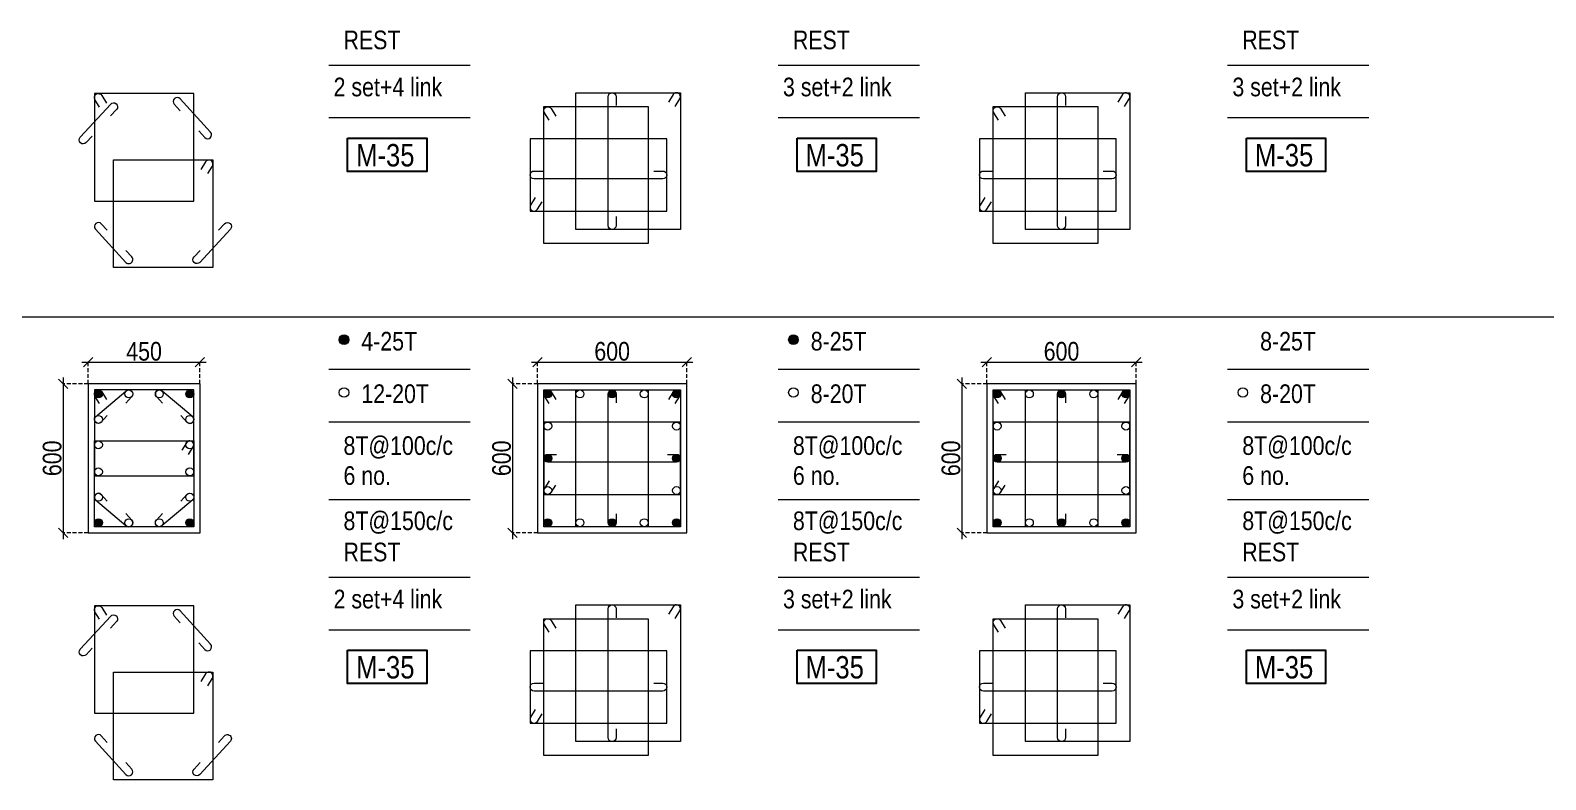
# Model space of a CAD drawing. Header units: millimetres. Extents: x 1112055 to 3390982, y -148532 to 766891.
# Drawn here: x 2127872 to 2152263, y -55411 to -43353 of the extents above; entities that cross this region are included whole.
import ezdxf
from ezdxf.enums import TextEntityAlignment as Align

# ---------------------------------------------------------------- set-up
doc = ezdxf.new("R2010")
doc.units = ezdxf.units.MM
doc.header["$PDMODE"] = 35
doc.header["$PDSIZE"] = -25
doc.linetypes.add('DASHED2', pattern=[0.375, 0.25, -0.125])
doc.linetypes.add('Hidden', pattern=[9.525, 6.35, -3.175])
for name, color, linetype, lineweight in [('B COL. SIZE DIM', 220, 'Continuous', 25), ('B COLSCH', 204, 'Continuous', 20), ('B COLUMN', 1, 'Hidden', 9), ('B STEEL', 34, 'Continuous', 15)]:
    doc.layers.add(name, color=color, linetype=linetype, lineweight=lineweight)
doc.layers.add('B TEXT', color=7, linetype='Continuous')
doc.styles.add('dim inside', font='romans.shx', dxfattribs={"width": 0.8, "height": 125})
doc.styles.add('SWINC', font='swissc.ttf')
doc.dimstyles.new('dim inside', dxfattribs={"dimtxt": 125, "dimasz": 100, "dimexe": 0, "dimexo": 0, "dimgap": 10, "dimtad": 0, "dimdec": 0, "dimzin": 0, "dimdsep": 46, "dimtxsty": 'dim inside', "dimblk": 'SMALL', "dimcen": 0.09, "dimadec": 0, "dimazin": 0, "dimtfac": 1, "dimtdec": 0, "dimtofl": 0, "dimtmove": 0, "dimatfit": 3, "dimfxl": 1, "dimtolj": 1, "dimtzin": 0, "dimarcsym": 2})

# ---------------------------------------------------------------- blocks, each defined once
blk = doc.blocks.new('_Oblique')
at = {"color": 0, "linetype": 'ByBlock', "lineweight": -2}
blk.add_line((-0.5, -0.5), (0.5, 0.5), dxfattribs=at)
blk = doc.blocks.new('*D4075')
at = {"layer": 'B COL. SIZE DIM', "color": 250, "lineweight": 9, "ltscale": 250, "transparency": 16777216}
blk.add_line((2128703, -48695), (2130703, -48695), dxfattribs=at)
at = {"layer": 'B COL. SIZE DIM', "color": 250, "linetype": 'DASHED2', "lineweight": 9, "ltscale": 250, "transparency": 16777216}
for p, q in [((2128803, -49040), (2128803, -48695)), ((2130603, -49040), (2130603, -48695))]:
    blk.add_line(p, q, dxfattribs=at)
at = {"layer": 'Defpoints', "color": 0, "transparency": 16777216}
for p in [(2130603, -48695), (2128803, -49040), (2130603, -49040)]:
    blk.add_point(p, dxfattribs=at)
at = {"layer": 'B COL. SIZE DIM', "color": 250, "lineweight": 9, "transparency": 16777216, "xscale": 150, "yscale": 150, "zscale": 150, "rotation": 180}
blk.add_blockref('_Oblique', (2128803, -48695), dxfattribs=at)
at = {"layer": 'B COL. SIZE DIM', "color": 250, "lineweight": 9, "transparency": 16777216, "xscale": 150, "yscale": 150, "zscale": 150}
blk.add_blockref('_Oblique', (2130603, -48695), dxfattribs=at)
at = {"layer": 'B COL. SIZE DIM', "color": 6, "transparency": 16777216, "insert": (2129703, -48520), "char_height": 300, "attachment_point": 5, "style": 'SWINC'}
blk.add_mtext('\\A1;450', dxfattribs=at)
blk = doc.blocks.new('*D4076')
at = {"layer": 'B COL. SIZE DIM', "color": 250, "lineweight": 9, "ltscale": 250, "transparency": 16777216}
blk.add_line((2128399, -48940), (2128399, -51540), dxfattribs=at)
at = {"layer": 'B COL. SIZE DIM', "color": 250, "linetype": 'DASHED2', "lineweight": 9, "ltscale": 250, "transparency": 16777216}
for p, q in [((2128803, -49040), (2128399, -49040)), ((2128803, -51440), (2128399, -51440))]:
    blk.add_line(p, q, dxfattribs=at)
at = {"layer": 'Defpoints', "color": 0, "transparency": 16777216}
for p in [(2128803, -49040), (2128399, -51440), (2128803, -51440)]:
    blk.add_point(p, dxfattribs=at)
at = {"layer": 'B COL. SIZE DIM', "color": 250, "lineweight": 9, "transparency": 16777216, "xscale": 150, "yscale": 150, "zscale": 150}
for p, rotation in [((2128399, -49040), 90), ((2128399, -51440), 270)]:
    blk.add_blockref('_Oblique', p, dxfattribs=dict(at, rotation=rotation))
at = {"layer": 'B COL. SIZE DIM', "color": 6, "transparency": 16777216, "insert": (2128224, -50240), "char_height": 300, "attachment_point": 5, "rotation": 90, "style": 'SWINC'}
blk.add_mtext('\\A1;600', dxfattribs=at)
blk = doc.blocks.new('*D4083')
at = {"layer": 'B COL. SIZE DIM', "color": 250, "lineweight": 9, "ltscale": 250, "transparency": 16777216}
blk.add_line((2135937, -48695), (2138537, -48695), dxfattribs=at)
at = {"layer": 'B COL. SIZE DIM', "color": 250, "linetype": 'DASHED2', "lineweight": 9, "ltscale": 250, "transparency": 16777216}
for p, q in [((2136037, -49040), (2136037, -48695)), ((2138437, -49040), (2138437, -48695))]:
    blk.add_line(p, q, dxfattribs=at)
at = {"layer": 'Defpoints', "color": 0, "transparency": 16777216}
for p in [(2138437, -48695), (2136037, -49040), (2138437, -49040)]:
    blk.add_point(p, dxfattribs=at)
at = {"layer": 'B COL. SIZE DIM', "color": 250, "lineweight": 9, "transparency": 16777216, "xscale": 150, "yscale": 150, "zscale": 150, "rotation": 180}
blk.add_blockref('_Oblique', (2136037, -48695), dxfattribs=at)
at = {"layer": 'B COL. SIZE DIM', "color": 250, "lineweight": 9, "transparency": 16777216, "xscale": 150, "yscale": 150, "zscale": 150}
blk.add_blockref('_Oblique', (2138437, -48695), dxfattribs=at)
at = {"layer": 'B COL. SIZE DIM', "color": 6, "transparency": 16777216, "insert": (2137237, -48520), "char_height": 300, "attachment_point": 5, "style": 'SWINC'}
blk.add_mtext('\\A1;600', dxfattribs=at)
blk = doc.blocks.new('*D4084')
at = {"layer": 'B COL. SIZE DIM', "color": 250, "lineweight": 9, "ltscale": 250, "transparency": 16777216}
blk.add_line((2135633, -48940), (2135633, -51540), dxfattribs=at)
at = {"layer": 'B COL. SIZE DIM', "color": 250, "linetype": 'DASHED2', "lineweight": 9, "ltscale": 250, "transparency": 16777216}
for p, q in [((2136037, -49040), (2135633, -49040)), ((2136037, -51440), (2135633, -51440))]:
    blk.add_line(p, q, dxfattribs=at)
at = {"layer": 'Defpoints', "color": 0, "transparency": 16777216}
for p in [(2136037, -49040), (2135633, -51440), (2136037, -51440)]:
    blk.add_point(p, dxfattribs=at)
at = {"layer": 'B COL. SIZE DIM', "color": 250, "lineweight": 9, "transparency": 16777216, "xscale": 150, "yscale": 150, "zscale": 150}
for p, rotation in [((2135633, -49040), 90), ((2135633, -51440), 270)]:
    blk.add_blockref('_Oblique', p, dxfattribs=dict(at, rotation=rotation))
at = {"layer": 'B COL. SIZE DIM', "color": 6, "transparency": 16777216, "insert": (2135458, -50240), "char_height": 300, "attachment_point": 5, "rotation": 90, "style": 'SWINC'}
blk.add_mtext('\\A1;600', dxfattribs=at)
blk = doc.blocks.new('*D4091')
at = {"layer": 'B COL. SIZE DIM', "color": 250, "lineweight": 9, "ltscale": 250, "transparency": 16777216}
blk.add_line((2143170, -48695), (2145770, -48695), dxfattribs=at)
at = {"layer": 'B COL. SIZE DIM', "color": 250, "linetype": 'DASHED2', "lineweight": 9, "ltscale": 250, "transparency": 16777216}
for p, q in [((2143270, -49040), (2143270, -48695)), ((2145670, -49040), (2145670, -48695))]:
    blk.add_line(p, q, dxfattribs=at)
at = {"layer": 'Defpoints', "color": 0, "transparency": 16777216}
for p in [(2145670, -48695), (2143270, -49040), (2145670, -49040)]:
    blk.add_point(p, dxfattribs=at)
at = {"layer": 'B COL. SIZE DIM', "color": 250, "lineweight": 9, "transparency": 16777216, "xscale": 150, "yscale": 150, "zscale": 150, "rotation": 180}
blk.add_blockref('_Oblique', (2143270, -48695), dxfattribs=at)
at = {"layer": 'B COL. SIZE DIM', "color": 250, "lineweight": 9, "transparency": 16777216, "xscale": 150, "yscale": 150, "zscale": 150}
blk.add_blockref('_Oblique', (2145670, -48695), dxfattribs=at)
at = {"layer": 'B COL. SIZE DIM', "color": 6, "transparency": 16777216, "insert": (2144470, -48520), "char_height": 300, "attachment_point": 5, "style": 'SWINC'}
blk.add_mtext('\\A1;600', dxfattribs=at)
blk = doc.blocks.new('*D4092')
at = {"layer": 'B COL. SIZE DIM', "color": 250, "lineweight": 9, "ltscale": 250, "transparency": 16777216}
blk.add_line((2142866, -48940), (2142866, -51540), dxfattribs=at)
at = {"layer": 'B COL. SIZE DIM', "color": 250, "linetype": 'DASHED2', "lineweight": 9, "ltscale": 250, "transparency": 16777216}
for p, q in [((2143270, -49040), (2142866, -49040)), ((2143270, -51440), (2142866, -51440))]:
    blk.add_line(p, q, dxfattribs=at)
at = {"layer": 'Defpoints', "color": 0, "transparency": 16777216}
for p in [(2143270, -49040), (2142866, -51440), (2143270, -51440)]:
    blk.add_point(p, dxfattribs=at)
at = {"layer": 'B COL. SIZE DIM', "color": 250, "lineweight": 9, "transparency": 16777216, "xscale": 150, "yscale": 150, "zscale": 150}
for p, rotation in [((2142866, -49040), 90), ((2142866, -51440), 270)]:
    blk.add_blockref('_Oblique', p, dxfattribs=dict(at, rotation=rotation))
at = {"layer": 'B COL. SIZE DIM', "color": 6, "transparency": 16777216, "insert": (2142691, -50240), "char_height": 300, "attachment_point": 5, "rotation": 90, "style": 'SWINC'}
blk.add_mtext('\\A1;600', dxfattribs=at)

msp = doc.modelspace()

# ---------------------------------------------------------------- hatches: boundary and pattern name
at = {"layer": 'B STEEL', "lineweight": 9, "ltscale": 0.5}
h = msp.add_hatch(color=34, dxfattribs=at)
edge = h.paths.add_edge_path()
edge.add_arc((2132921.5, -48331.1), 76.8, 0, 360)
h = msp.add_hatch(color=34, dxfattribs=at)
edge = h.paths.add_edge_path()
edge.add_arc((2140155.1, -48331.1), 76.8, 0, 360)
h = msp.add_hatch(color=34, dxfattribs=at)
edge = h.paths.add_edge_path()
edge.add_arc((2128967.2, -49204.2), 64, 0, 360)
h = msp.add_hatch(color=34, dxfattribs=at)
edge = h.paths.add_edge_path()
edge.add_arc((2130439.1, -49204.2), 64, 180, 540, ccw=False)
h = msp.add_hatch(color=34, dxfattribs=at)
edge = h.paths.add_edge_path()
edge.add_arc((2136200.7, -49204.2), 64, 0, 360)
h = msp.add_hatch(color=34, dxfattribs=at)
edge = h.paths.add_edge_path()
edge.add_arc((2137236.7, -49204.2), 64, 180, 540, ccw=False)
h = msp.add_hatch(color=34, dxfattribs=at)
edge = h.paths.add_edge_path()
edge.add_arc((2138272.7, -49204.2), 64, 180, 540, ccw=False)
h = msp.add_hatch(color=34, dxfattribs=at)
edge = h.paths.add_edge_path()
edge.add_arc((2143434.3, -49204.2), 64, 0, 360)
h = msp.add_hatch(color=34, dxfattribs=at)
edge = h.paths.add_edge_path()
edge.add_arc((2144470.2, -49204.2), 64, 180, 540, ccw=False)
h = msp.add_hatch(color=34, dxfattribs=at)
edge = h.paths.add_edge_path()
edge.add_arc((2145506.2, -49204.2), 64, 180, 540, ccw=False)
h = msp.add_hatch(color=34, dxfattribs=at)
edge = h.paths.add_edge_path()
edge.add_arc((2136200.7, -50240.2), 64, 180, 540, ccw=False)
h = msp.add_hatch(color=34, dxfattribs=at)
edge = h.paths.add_edge_path()
edge.add_arc((2138272.7, -50240.2), 64, 180, 540, ccw=False)
h = msp.add_hatch(color=34, dxfattribs=at)
edge = h.paths.add_edge_path()
edge.add_arc((2143434.3, -50240.2), 64, 180, 540, ccw=False)
h = msp.add_hatch(color=34, dxfattribs=at)
edge = h.paths.add_edge_path()
edge.add_arc((2145506.2, -50240.2), 64, 180, 540, ccw=False)
h = msp.add_hatch(color=34, dxfattribs=at)
edge = h.paths.add_edge_path()
edge.add_arc((2128967.2, -51276.2), 64, 0, 360, ccw=False)
h = msp.add_hatch(color=34, dxfattribs=at)
edge = h.paths.add_edge_path()
edge.add_arc((2130439.1, -51276.2), 64, -180, 180)
h = msp.add_hatch(color=34, dxfattribs=at)
edge = h.paths.add_edge_path()
edge.add_arc((2136200.7, -51276.2), 64, 0, 360, ccw=False)
h = msp.add_hatch(color=34, dxfattribs=at)
edge = h.paths.add_edge_path()
edge.add_arc((2137236.7, -51276.2), 64, 180, 540, ccw=False)
h = msp.add_hatch(color=34, dxfattribs=at)
edge = h.paths.add_edge_path()
edge.add_arc((2138272.7, -51276.2), 64, -180, 180)
h = msp.add_hatch(color=34, dxfattribs=at)
edge = h.paths.add_edge_path()
edge.add_arc((2143434.3, -51276.2), 64, 0, 360, ccw=False)
h = msp.add_hatch(color=34, dxfattribs=at)
edge = h.paths.add_edge_path()
edge.add_arc((2144470.2, -51276.2), 64, 180, 540, ccw=False)
h = msp.add_hatch(color=34, dxfattribs=at)
edge = h.paths.add_edge_path()
edge.add_arc((2145506.2, -51276.2), 64, -180, 180)

# ---------------------------------------------------------------- linework, layer by layer
at = {"layer": 'B COLSCH', "color": 250, "lineweight": 0}
for p, q in [((2132675.2, -43912.4), (2134949.6, -43912.4)), ((2139908.8, -43912.4), (2142183.2, -43912.4)), ((2147142.3, -43912.4), (2149416.7, -43912.4)), ((2132675.2, -44757.4), (2134949.6, -44757.4)), ((2139908.8, -44757.4), (2142183.2, -44757.4)), ((2147142.3, -44757.4), (2149416.7, -44757.4)), ((2079654.2, -47962.7), (2221752.2, -47962.7)), ((2132675.2, -48807.7), (2134949.6, -48807.7)), ((2139908.8, -48807.7), (2142183.2, -48807.7)), ((2147142.3, -48807.7), (2149416.7, -48807.7)), ((2132675.2, -49652.7), (2134949.6, -49652.7)), ((2139908.8, -49652.7), (2142183.2, -49652.7)), ((2147142.3, -49652.7), (2149416.7, -49652.7)), ((2132675.2, -50902.5), (2134949.6, -50902.5)), ((2139908.8, -50902.5), (2142183.2, -50902.5)), ((2147142.3, -50902.5), (2149416.7, -50902.5)), ((2132675.2, -52152.3), (2134949.6, -52152.3)), ((2139908.8, -52152.3), (2142183.2, -52152.3)), ((2147142.3, -52152.3), (2149416.7, -52152.3)), ((2132675.2, -52997.3), (2134949.6, -52997.3)), ((2139908.8, -52997.3), (2142183.2, -52997.3)), ((2147142.3, -52997.3), (2149416.7, -52997.3))]:
    msp.add_line(p, q, dxfattribs=at)
at = {"layer": 'B COLUMN', "color": 1, "linetype": 'ByBlock', "lineweight": 20}
for points in [[(2128803.2, -51440.2), (2130603.2, -51440.2), (2130603.2, -49040.2), (2128803.2, -49040.2)], [(2136036.7, -51440.2), (2138436.7, -51440.2), (2138436.7, -49040.2), (2136036.7, -49040.2)], [(2143270.2, -51440.2), (2145670.2, -51440.2), (2145670.2, -49040.2), (2143270.2, -49040.2)]]:
    msp.add_lwpolyline(points, close=True, dxfattribs=at)
at = {"layer": 'B STEEL', "color": 34, "lineweight": 9, "ltscale": 0.5}
for points in [[(2128903.2, -46102.4), (2130503.2, -46102.4), (2130503.2, -44371.2), (2128903.2, -44371.2)], [(2138336.7, -44358.1), (2138336.7, -46558.1), (2136654.7, -46558.1), (2136654.7, -44358.1)], [(2145570.2, -44358.1), (2145570.2, -46558.1), (2143888.2, -46558.1), (2143888.2, -44358.1)], [(2137818.7, -44581.2), (2137818.7, -46781.2), (2136136.7, -46781.2), (2136136.7, -44581.2)], [(2145052.3, -44581.2), (2145052.3, -46781.2), (2143370.2, -46781.2), (2143370.2, -44581.2)], [(2135915.4, -46263.2), (2138115.4, -46263.2), (2138115.4, -45099.2), (2135915.4, -45099.2)], [(2143149, -46263.2), (2145349, -46263.2), (2145349, -45099.2), (2143149, -45099.2)], [(2129211.7, -45440), (2130811.7, -45440), (2130811.7, -47171.2), (2129211.7, -47171.2)], [(2128903.2, -50521.4), (2130503.2, -50521.4), (2130503.2, -49140.2), (2128903.2, -49140.2)], [(2137818.7, -49140.2), (2137818.7, -51340.2), (2136136.7, -51340.2), (2136136.7, -49140.2)], [(2138336.7, -49140.2), (2138336.7, -51340.2), (2136654.7, -51340.2), (2136654.7, -49140.2)], [(2145052.3, -49140.2), (2145052.3, -51340.2), (2143370.2, -51340.2), (2143370.2, -49140.2)], [(2145570.2, -49140.2), (2145570.2, -51340.2), (2143888.2, -51340.2), (2143888.2, -49140.2)], [(2136136.7, -50822.2), (2138336.7, -50822.2), (2138336.7, -49658.2), (2136136.7, -49658.2)], [(2143370.2, -50822.2), (2145570.2, -50822.2), (2145570.2, -49658.2), (2143370.2, -49658.2)], [(2128903.2, -49959), (2130503.2, -49959), (2130503.2, -51340.2), (2128903.2, -51340.2)], [(2128903.2, -54342.3), (2130503.2, -54342.3), (2130503.2, -52611.1), (2128903.2, -52611.1)], [(2138336.7, -52598), (2138336.7, -54798), (2136654.7, -54798), (2136654.7, -52598)], [(2145570.2, -52598), (2145570.2, -54798), (2143888.2, -54798), (2143888.2, -52598)], [(2137818.7, -52821.1), (2137818.7, -55021.1), (2136136.7, -55021.1), (2136136.7, -52821.1)], [(2145052.3, -52821.1), (2145052.3, -55021.1), (2143370.2, -55021.1), (2143370.2, -52821.1)], [(2135915.4, -54503.1), (2138115.4, -54503.1), (2138115.4, -53339.1), (2135915.4, -53339.1)], [(2143149, -54503.1), (2145349, -54503.1), (2145349, -53339.1), (2143149, -53339.1)], [(2129211.7, -53679.8), (2130811.7, -53679.8), (2130811.7, -55411.1), (2129211.7, -55411.1)]]:
    msp.add_lwpolyline(points, close=True, dxfattribs=at)
for points in [[(2128987.4, -44590.3), (2128912.7, -44468.8, -1), (2129021.7, -44401.7), (2129096.5, -44523.2)], [(2137300.7, -46351.5), (2137300.7, -46494.1, -1), (2137172.7, -46494.1), (2137172.7, -44422.2, -1), (2137300.7, -44422.2), (2137300.7, -44564.8)], [(2138252.4, -44577.2), (2138327.2, -44455.7, 1), (2138218.2, -44388.6), (2138143.4, -44510.1)], [(2144534.3, -46351.5), (2144534.3, -46494.1, -1), (2144406.2, -46494.1), (2144406.2, -44422.2, -1), (2144534.3, -44422.2), (2144534.3, -44564.8)], [(2145486, -44577.2), (2145560.8, -44455.7, 1), (2145451.7, -44388.6), (2145376.9, -44510.1)], [(2128865.5, -45055.2), (2128769, -45160.3, -1), (2128674.7, -45073.7), (2129165.3, -44539.3, -1), (2129259.7, -44625.9), (2129163.2, -44730.9)], [(2130583.3, -44971.5), (2130679.7, -45076.6, 1), (2130774, -44990), (2130283.4, -44455.6, 1), (2130189.1, -44542.2), (2130285.5, -44647.3)], [(2136221, -44800.3), (2136146.2, -44678.8, -1), (2136255.2, -44611.7), (2136330, -44733.2)], [(2143454.5, -44800.3), (2143379.7, -44678.8, -1), (2143488.8, -44611.7), (2143563.6, -44733.2)], [(2130727.4, -45659.1), (2130802.2, -45537.6, 1), (2130693.2, -45470.5), (2130618.4, -45591.9)], [(2137908.8, -45617.2), (2138051.4, -45617.2, -1), (2138051.4, -45745.2), (2135979.4, -45745.2, -1), (2135979.4, -45617.2), (2136122.1, -45617.2)], [(2145142.3, -45617.2), (2145284.9, -45617.2, -1), (2145284.9, -45745.2), (2143213, -45745.2, -1), (2143213, -45617.2), (2143355.6, -45617.2)], [(2135999.7, -46044.2), (2135924.9, -46165.7, 1), (2136034, -46232.8), (2136108.7, -46111.3)], [(2143233.2, -46044.2), (2143158.5, -46165.7, 1), (2143267.5, -46232.8), (2143342.3, -46111.3)], [(2129110.8, -46570.9), (2129014.3, -46465.8, 1), (2128920, -46552.4), (2129410.7, -47086.8, 1), (2129505, -47000.2), (2129408.5, -46895.2)], [(2130901, -46570.9), (2130997.5, -46465.8, -1), (2131091.8, -46552.4), (2130601.2, -47086.8, -1), (2130506.8, -47000.2), (2130603.3, -46895.2)], [(2128987.4, -49359.3), (2128912.7, -49237.8, -1), (2129021.7, -49170.7), (2129096.5, -49292.2)], [(2129110.8, -49551.9), (2129014.3, -49656.9, -1), (2128920, -49570.3), (2129410.7, -49160.9, -1), (2129505, -49247.5), (2129408.5, -49352.6)], [(2130295.5, -49551.9), (2130392, -49656.9, 1), (2130486.3, -49570.3), (2129995.6, -49160.9, 1), (2129901.3, -49247.5), (2129997.8, -49352.6)], [(2136221, -49359.3), (2136146.2, -49237.8, -1), (2136255.2, -49170.7), (2136330, -49292.2)], [(2137300.7, -51133.6), (2137300.7, -51276.2, -1), (2137172.7, -51276.2), (2137172.7, -49204.2, -1), (2137300.7, -49204.2), (2137300.7, -49346.9)], [(2138252.4, -49359.3), (2138327.2, -49237.8, 1), (2138218.2, -49170.7), (2138143.4, -49292.2)], [(2143454.5, -49359.3), (2143379.7, -49237.8, -1), (2143488.8, -49170.7), (2143563.6, -49292.2)], [(2144534.3, -51133.6), (2144534.3, -51276.2, -1), (2144406.2, -51276.2), (2144406.2, -49204.2, -1), (2144534.3, -49204.2), (2144534.3, -49346.9)], [(2145486, -49359.3), (2145560.8, -49237.8, 1), (2145451.7, -49170.7), (2145376.9, -49292.2)], [(2130418.9, -50178.1), (2130493.7, -50056.6, 1), (2130384.6, -49989.5), (2130309.9, -50111)], [(2138130, -50176.2), (2138272.7, -50176.2, -1), (2138272.7, -50304.2), (2136200.7, -50304.2, -1), (2136200.7, -50176.2), (2136343.4, -50176.2)], [(2145363.6, -50176.2), (2145506.2, -50176.2, -1), (2145506.2, -50304.2), (2143434.3, -50304.2, -1), (2143434.3, -50176.2), (2143576.9, -50176.2)], [(2136221, -50603.2), (2136146.2, -50724.7, 1), (2136255.2, -50791.8), (2136330, -50670.3)], [(2143454.5, -50603.2), (2143379.7, -50724.7, 1), (2143488.8, -50791.8), (2143563.6, -50670.3)], [(2129110.8, -50928.6), (2129014.3, -50823.5, 1), (2128920, -50910.1), (2129410.7, -51319.5, 1), (2129505, -51232.9), (2129408.5, -51127.8)], [(2130295.5, -50928.6), (2130392, -50823.5, -1), (2130486.3, -50910.1), (2129995.6, -51319.5, -1), (2129901.3, -51232.9), (2129997.8, -51127.8)], [(2128987.4, -52830.1), (2128912.7, -52708.6, -1), (2129021.7, -52641.5), (2129096.5, -52763)], [(2130583.3, -53211.4), (2130679.7, -53316.4, 1), (2130774, -53229.8), (2130283.4, -52695.5, 1), (2130189.1, -52782), (2130285.5, -52887.1)], [(2137300.7, -54591.3), (2137300.7, -54734, -1), (2137172.7, -54734), (2137172.7, -52662, -1), (2137300.7, -52662), (2137300.7, -52804.7)], [(2138252.4, -52817), (2138327.2, -52695.6, 1), (2138218.2, -52628.5), (2138143.4, -52749.9)], [(2144534.3, -54591.3), (2144534.3, -54734, -1), (2144406.2, -54734), (2144406.2, -52662, -1), (2144534.3, -52662), (2144534.3, -52804.7)], [(2145486, -52817), (2145560.8, -52695.6, 1), (2145451.7, -52628.5), (2145376.9, -52749.9)], [(2128865.5, -53295), (2128769, -53400.1, -1), (2128674.7, -53313.5), (2129165.3, -52779.1, -1), (2129259.7, -52865.7), (2129163.2, -52970.8)], [(2136221, -53040.1), (2136146.2, -52918.6, -1), (2136255.2, -52851.5), (2136330, -52973)], [(2143454.5, -53040.1), (2143379.7, -52918.6, -1), (2143488.8, -52851.5), (2143563.6, -52973)], [(2130727.4, -53898.9), (2130802.2, -53777.4, 1), (2130693.2, -53710.3), (2130618.4, -53831.8)], [(2137908.8, -53857), (2138051.4, -53857, -1), (2138051.4, -53985.1), (2135979.4, -53985.1, -1), (2135979.4, -53857), (2136122.1, -53857)], [(2145142.3, -53857), (2145284.9, -53857, -1), (2145284.9, -53985.1), (2143213, -53985.1, -1), (2143213, -53857), (2143355.6, -53857)], [(2135999.7, -54284), (2135924.9, -54405.5, 1), (2136034, -54472.6), (2136108.7, -54351.1)], [(2143233.2, -54284), (2143158.5, -54405.5, 1), (2143267.5, -54472.6), (2143342.3, -54351.1)], [(2129110.8, -54810.8), (2129014.3, -54705.7, 1), (2128920, -54792.3), (2129410.7, -55326.7, 1), (2129505, -55240.1), (2129408.5, -55135)], [(2130901, -54810.8), (2130997.5, -54705.7, -1), (2131091.8, -54792.3), (2130601.2, -55326.7, -1), (2130506.8, -55240.1), (2130603.3, -55135)]]:
    msp.add_lwpolyline(points, format="xyb", dxfattribs=at)
for centre, radius in [((2132921.5, -48331.1), 76.8), ((2140155.1, -48331.1), 76.8), ((2128967.2, -49204.2), 64), ((2129457.8, -49204.2), 64), ((2129948.5, -49204.2), 64), ((2130439.1, -49204.2), 64), ((2132921.5, -49181.3), 76.8), ((2136200.7, -49204.2), 64), ((2136718.7, -49204.2), 64), ((2137236.7, -49204.2), 64), ((2137754.7, -49204.2), 64), ((2138272.7, -49204.2), 64), ((2140155.1, -49181.3), 76.8), ((2143434.3, -49204.2), 64), ((2143952.3, -49204.2), 64), ((2144470.2, -49204.2), 64), ((2144988.2, -49204.2), 64), ((2145506.2, -49204.2), 64), ((2147388.6, -49181.3), 76.8), ((2128967.2, -49613.6), 64), ((2130439.1, -49613.6), 64), ((2136200.7, -49722.2), 64), ((2138272.7, -49722.2), 64), ((2143434.3, -49722.2), 64), ((2145506.2, -49722.2), 64), ((2128967.2, -50023), 64), ((2130439.1, -50023), 64), ((2136200.7, -50240.2), 64), ((2138272.7, -50240.2), 64), ((2143434.3, -50240.2), 64), ((2145506.2, -50240.2), 64), ((2128967.2, -50457.4), 64), ((2130439.1, -50457.4), 64), ((2136200.7, -50758.2), 64), ((2138272.7, -50758.2), 64), ((2143434.3, -50758.2), 64), ((2145506.2, -50758.2), 64), ((2128967.2, -50866.8), 64), ((2130439.1, -50866.8), 64), ((2128967.2, -51276.2), 64), ((2129457.8, -51276.2), 64), ((2129948.5, -51276.2), 64), ((2130439.1, -51276.2), 64), ((2136200.7, -51276.2), 64), ((2136718.7, -51276.2), 64), ((2137236.7, -51276.2), 64), ((2137754.7, -51276.2), 64), ((2138272.7, -51276.2), 64), ((2143434.3, -51276.2), 64), ((2143952.3, -51276.2), 64), ((2144470.2, -51276.2), 64), ((2144988.2, -51276.2), 64), ((2145506.2, -51276.2), 64)]:
    msp.add_circle(centre, radius, dxfattribs=at)
at = {"layer": 'B TEXT', "color": 1}
for points in [[(2132978.9, -45086.5), (2134253.5, -45086.5), (2134253.5, -45624.4), (2132978.9, -45624.4)], [(2140212.5, -45086.5), (2141487.1, -45086.5), (2141487.1, -45624.4), (2140212.5, -45624.4)], [(2147446, -45086.5), (2148720.6, -45086.5), (2148720.6, -45624.4), (2147446, -45624.4)], [(2132978.9, -53326.3), (2134253.5, -53326.3), (2134253.5, -53864.3), (2132978.9, -53864.3)], [(2140212.5, -53326.3), (2141487.1, -53326.3), (2141487.1, -53864.3), (2140212.5, -53864.3)], [(2147446, -53326.3), (2148720.6, -53326.3), (2148720.6, -53864.3), (2147446, -53864.3)]]:
    msp.add_lwpolyline(points, close=True, dxfattribs=at)

# ---------------------------------------------------------------- texts
at = {"layer": 'B TEXT', "style": 'SWINC'}
for s, p in [('REST', (2132913.1, -43657.9)), ('REST', (2140146.7, -43657.9)), ('REST', (2147380.2, -43657.9)), ('2 set+4 link', (2132753.5, -44414.9)), ('3 set+2 link', (2139987, -44414.9)), ('3 set+2 link', (2147220.5, -44414.9)), ('4-25T', (2133200, -48505.6)), ('8-25T', (2140433.6, -48505.6)), ('8-25T', (2147667.1, -48505.6)), ('12-20T', (2133200, -49350.6)), ('8-20T', (2140433.6, -49350.6)), ('8-20T', (2147667.1, -49350.6)), ('8T@100c/c', (2132913.1, -50185.5)), ('8T@100c/c', (2140146.7, -50185.5)), ('8T@100c/c', (2147380.2, -50185.5)), ('6 no.', (2132913.1, -50667.2)), ('6 no.', (2140146.7, -50667.2)), ('6 no.', (2147380.2, -50667.2)), ('8T@150c/c', (2132913.1, -51395.3)), ('8T@150c/c', (2140146.7, -51395.3)), ('8T@150c/c', (2147380.2, -51395.3)), ('REST', (2132913.1, -51897.7)), ('REST', (2140146.7, -51897.7)), ('REST', (2147380.2, -51897.7)), ('2 set+4 link', (2132753.5, -52654.8)), ('3 set+2 link', (2139987, -52654.8)), ('3 set+2 link', (2147220.5, -52654.8))]:
    msp.add_text(s, height=300, dxfattribs=at).set_placement(p)
at = {"layer": 'B TEXT', "color": 1, "style": 'SWINC'}
for p in [(2133116.3, -45651), (2140349.8, -45651), (2147583.4, -45651), (2133116.3, -53890.8), (2140349.8, -53890.8), (2147583.4, -53890.8)]:
    msp.add_text('M-35', height=360, dxfattribs=at).set_placement(p, align=Align.BOTTOM_LEFT)

# ---------------------------------------------------------------- dimensions: what is measured, and where the dimension line sits
at = {"layer": 'B COL. SIZE DIM', "color": 250, "ltscale": 250}
for base, p1, p2, picture, middle in [((2130603.2, -48695.3), (2128803.2, -49040.2), (2130603.2, -49040.2), '*D4075', (2129703.2, -48520.3)), ((2138436.7, -48695.3), (2136036.7, -49040.2), (2138436.7, -49040.2), '*D4083', (2137236.7, -48520.3)), ((2145670.2, -48695.3), (2143270.2, -49040.2), (2145670.2, -49040.2), '*D4091', (2144470.2, -48520.3))]:
    dim = msp.add_linear_dim(base=base, p1=p1, p2=p2, dimstyle='dim inside', override={"dimtxt": 300, "dimasz": 150, "dimgap": 25, "dimtad": 3, "dimlfac": 0.25, "dimtxsty": 'SWINC', "dimblk1": 'Oblique', "dimblk2": 'Oblique', "dimsah": 1, "dimdle": 100, "dimclrd": 250, "dimclre": 250, "dimclrt": 6, "dimfxl": 1000, "dimlwd": 9, "dimlwe": 9}, dxfattribs=at)
    dim.commit()
    dim.dimension.update_dxf_attribs({"geometry": picture, "text_midpoint": middle})
for base, p1, p2, picture, middle in [((2128399.3, -51440.2), (2128803.2, -49040.2), (2128803.2, -51440.2), '*D4076', (2128224.3, -50240.2)), ((2135632.8, -51440.2), (2136036.7, -49040.2), (2136036.7, -51440.2), '*D4084', (2135457.8, -50240.2)), ((2142866.4, -51440.2), (2143270.2, -49040.2), (2143270.2, -51440.2), '*D4092', (2142691.4, -50240.2))]:
    dim = msp.add_linear_dim(base=base, p1=p1, p2=p2, angle=90, dimstyle='dim inside', override={"dimtxt": 300, "dimasz": 150, "dimgap": 25, "dimtad": 3, "dimlfac": 0.25, "dimtxsty": 'SWINC', "dimblk1": 'Oblique', "dimblk2": 'Oblique', "dimsah": 1, "dimdle": 100, "dimclrd": 250, "dimclre": 250, "dimclrt": 6, "dimfxl": 1000, "dimlwd": 9, "dimlwe": 9}, dxfattribs=at)
    dim.commit()
    dim.dimension.update_dxf_attribs({"geometry": picture, "text_midpoint": middle})

doc.saveas('drawing.dxf')
